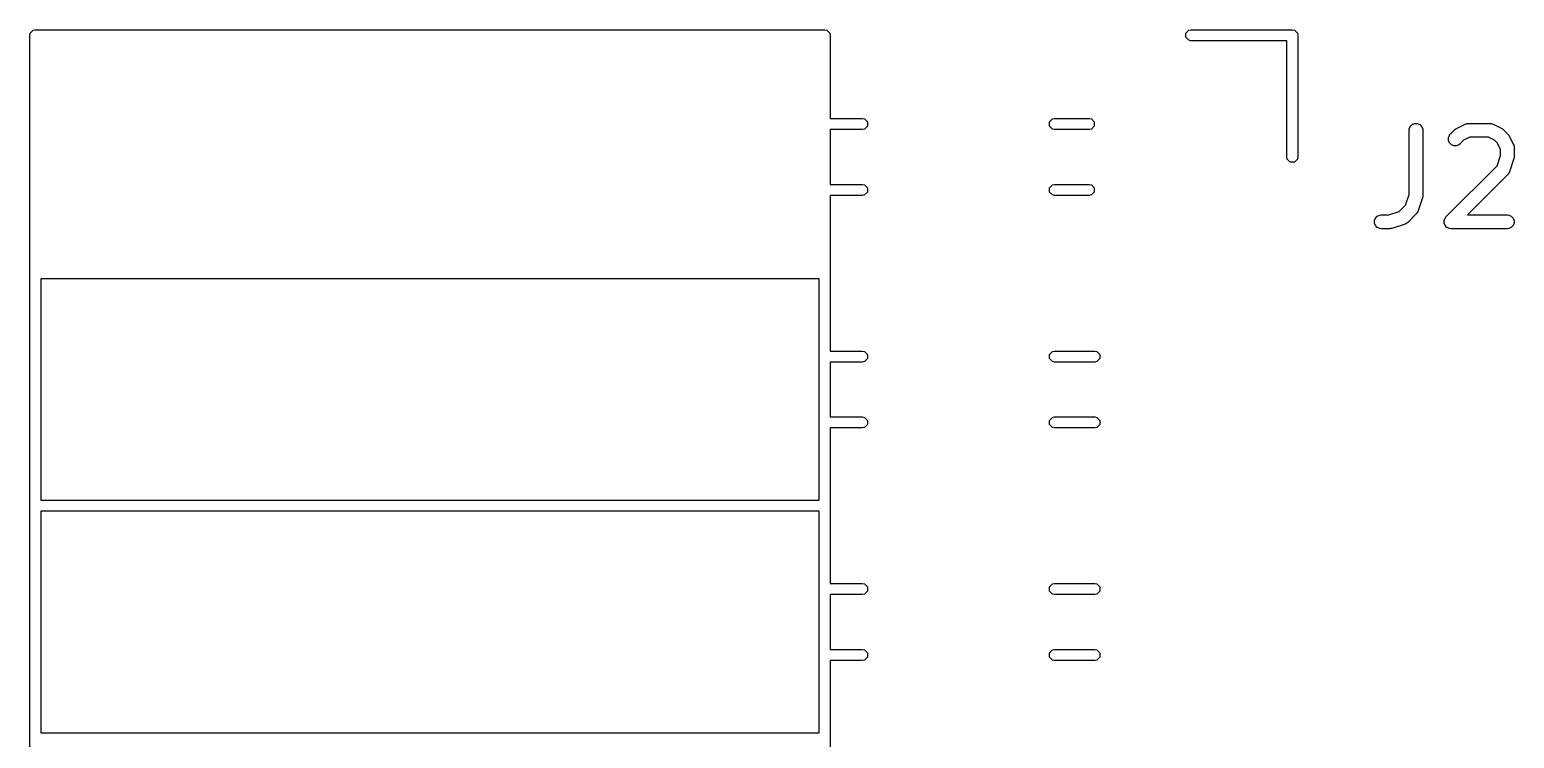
# Model space of a CAD drawing. Extents: x 117.1 to 211, y -138.1 to -43.1.
# Drawn here: x 117.1 to 133.33, y -80.26 to -72.52 of the extents above; entities that cross this region are included whole.
import ezdxf

# ---------------------------------------------------------------- set-up
doc = ezdxf.new("R2010")
doc.units = 0
doc.layers.add('BLACK', color=7, linetype='CONTINUOUS')

msp = doc.modelspace()

# ---------------------------------------------------------------- linework, layer by layer
at = {"layer": 'BLACK', "linetype": 'CONTINUOUS'}
for p, q in [((117.108567, -72.561039), (117.141039, -72.528567)), ((117.141039, -72.528567), (117.164, -72.524)), ((117.164, -72.524), (125.794, -72.524)), ((125.794, -72.524), (125.816961, -72.528567)), ((125.816961, -72.528567), (125.849433, -72.561039)), ((129.738567, -72.561039), (129.771039, -72.528567)), ((129.771039, -72.528567), (129.794, -72.524)), ((129.794, -72.524), (130.904, -72.524)), ((130.904, -72.524), (130.926961, -72.528567)), ((130.926961, -72.528567), (130.959433, -72.561039)), ((117.104, -72.584), (117.108567, -72.561039)), ((117.104, -87.944), (117.104, -72.584)), ((125.849433, -72.561039), (125.854, -72.584)), ((125.854, -72.584), (125.854, -73.494)), ((129.738567, -72.606961), (129.738567, -72.561039)), ((129.771039, -72.639433), (129.738567, -72.606961)), ((129.794, -72.644), (129.771039, -72.639433)), ((130.844, -72.644), (129.794, -72.644)), ((130.844, -73.914), (130.844, -72.644)), ((130.959433, -72.561039), (130.964, -72.584)), ((130.964, -72.584), (130.964, -73.914)), ((125.854, -73.494), (126.204, -73.494)), ((126.204, -73.494), (126.226961, -73.498567)), ((126.226961, -73.498567), (126.259433, -73.531039)), ((128.248567, -73.531039), (128.281039, -73.498567)), ((128.281039, -73.498567), (128.304, -73.494)), ((128.304, -73.494), (128.684, -73.494)), ((128.684, -73.494), (128.706961, -73.498567)), ((128.706961, -73.498567), (128.739433, -73.531039)), ((126.204, -73.614), (125.854, -73.614)), ((125.854, -73.614), (125.854, -74.214)), ((126.226961, -73.609433), (126.204, -73.614)), ((126.259433, -73.576961), (126.226961, -73.609433)), ((126.259433, -73.531039), (126.259433, -73.576961)), ((128.248567, -73.576961), (128.248567, -73.531039)), ((128.281039, -73.609433), (128.248567, -73.576961)), ((128.304, -73.614), (128.281039, -73.609433)), ((128.684, -73.614), (128.304, -73.614)), ((128.706961, -73.609433), (128.684, -73.614)), ((128.739433, -73.576961), (128.706961, -73.609433)), ((128.739433, -73.531039), (128.739433, -73.576961)), ((132.179666, -73.622819), (132.181107, -73.608187)), ((132.179666, -74.324934), (132.179666, -73.622819)), ((132.181107, -73.608187), (132.192306, -73.581151)), ((132.192306, -73.581151), (132.212998, -73.560459)), ((132.212998, -73.560459), (132.240034, -73.54926)), ((132.240034, -73.54926), (132.269298, -73.54926)), ((132.269298, -73.54926), (132.296334, -73.560459)), ((132.296334, -73.560459), (132.317026, -73.581151)), ((132.317026, -73.581151), (132.328225, -73.608187)), ((132.328225, -73.608187), (132.329666, -73.622819)), ((132.329666, -73.622819), (132.329666, -74.337104)), ((132.630205, -73.665024), (132.677824, -73.617405)), ((132.677824, -73.617405), (132.683573, -73.612686)), ((132.683573, -73.612686), (132.684873, -73.611188)), ((132.684873, -73.611188), (132.687132, -73.609766)), ((132.687132, -73.609766), (132.689189, -73.608078)), ((132.689189, -73.608078), (132.691016, -73.60732)), ((132.691016, -73.60732), (132.697316, -73.603356)), ((132.697316, -73.603356), (132.792554, -73.555737)), ((132.792554, -73.555737), (132.806285, -73.550482)), ((132.806285, -73.550482), (132.808974, -73.55029)), ((132.808974, -73.55029), (132.811463, -73.54926)), ((132.811463, -73.54926), (132.826095, -73.547819)), ((132.826095, -73.547819), (133.06419, -73.547819)), ((133.06419, -73.547819), (133.078822, -73.54926)), ((133.078822, -73.54926), (133.081311, -73.550291)), ((133.081311, -73.550291), (133.083999, -73.550482)), ((133.083999, -73.550482), (133.097731, -73.555737)), ((133.097731, -73.555737), (133.192969, -73.603356)), ((133.192969, -73.603356), (133.199268, -73.60732)), ((133.199268, -73.60732), (133.201096, -73.608078)), ((133.201096, -73.608078), (133.203152, -73.609766)), ((133.203152, -73.609766), (133.205412, -73.611188)), ((133.205412, -73.611188), (133.206711, -73.612686)), ((133.206711, -73.612686), (133.212461, -73.617405)), ((133.212461, -73.617405), (133.26008, -73.665024)), ((132.609679, -73.703426), (132.620878, -73.676389)), ((132.609679, -73.732688), (132.609679, -73.703426)), ((132.620878, -73.759725), (132.609679, -73.732688)), ((132.620878, -73.676389), (132.630205, -73.665024)), ((132.64157, -73.780417), (132.620878, -73.759725)), ((132.668607, -73.791616), (132.64157, -73.780417)), ((132.697869, -73.791616), (132.668607, -73.791616)), ((132.724906, -73.780417), (132.697869, -73.791616)), ((132.736271, -73.77109), (132.724906, -73.780417)), ((132.775284, -73.732077), (132.736271, -73.77109)), ((132.8438, -73.697819), (132.775284, -73.732077)), ((133.046485, -73.697819), (132.8438, -73.697819)), ((133.115001, -73.732077), (133.046485, -73.697819)), ((133.145408, -73.762484), (133.115001, -73.732077)), ((133.179666, -73.831), (133.145408, -73.762484)), ((133.26008, -73.665024), (133.264798, -73.670773)), ((133.264798, -73.670773), (133.266297, -73.672073)), ((133.266297, -73.672073), (133.267718, -73.674332)), ((133.267718, -73.674332), (133.269407, -73.676389)), ((133.269407, -73.676389), (133.270164, -73.678216)), ((133.270164, -73.678216), (133.274129, -73.684516)), ((133.274129, -73.684516), (133.321748, -73.779754)), ((133.321748, -73.779754), (133.327003, -73.793485)), ((133.327003, -73.793485), (133.327194, -73.796174)), ((133.327194, -73.796174), (133.328225, -73.798663)), ((133.328225, -73.798663), (133.329666, -73.813295)), ((133.329666, -73.813295), (133.329666, -73.908533)), ((130.848567, -73.936961), (130.844, -73.914)), ((130.881039, -73.969433), (130.848567, -73.936961)), ((130.926961, -73.969433), (130.881039, -73.969433)), ((130.959433, -73.936961), (130.926961, -73.969433)), ((130.964, -73.914), (130.959433, -73.936961)), ((133.141494, -74.010876), (133.179666, -73.896363)), ((133.179666, -73.896363), (133.179666, -73.831)), ((133.325817, -73.932251), (133.278198, -74.075107)), ((133.327466, -73.924995), (133.325817, -73.932251)), ((133.328225, -73.923165), (133.327466, -73.924995)), ((133.328486, -73.920511), (133.328225, -73.923165)), ((133.329077, -73.917914), (133.328486, -73.920511)), ((133.329666, -73.908533), (133.328936, -73.915939)), ((133.328936, -73.915939), (133.329077, -73.917914)), ((132.582586, -74.569786), (133.141494, -74.010876)), ((133.26008, -74.104423), (132.816685, -74.547819)), ((133.269408, -74.093058), (133.26008, -74.104423)), ((133.270439, -74.090567), (133.269408, -74.093058)), ((133.272204, -74.088533), (133.270439, -74.090567)), ((133.278198, -74.075107), (133.272204, -74.088533)), ((125.854, -74.214), (126.204, -74.214)), ((126.204, -74.214), (126.226961, -74.218567)), ((126.226961, -74.218567), (126.259433, -74.251039)), ((126.259433, -74.296961), (126.226961, -74.329433)), ((126.259433, -74.251039), (126.259433, -74.296961)), ((128.248567, -74.251039), (128.281039, -74.218567)), ((128.248567, -74.296961), (128.248567, -74.251039)), ((128.281039, -74.329433), (128.248567, -74.296961)), ((128.281039, -74.218567), (128.304, -74.214)), ((128.304, -74.214), (128.684, -74.214)), ((128.684, -74.214), (128.706961, -74.218567)), ((128.706961, -74.218567), (128.739433, -74.251039)), ((128.739433, -74.296961), (128.706961, -74.329433)), ((128.739433, -74.251039), (128.739433, -74.296961)), ((126.204, -74.334), (125.854, -74.334)), ((125.854, -74.334), (125.854, -76.034)), ((126.226961, -74.329433), (126.204, -74.334)), ((128.304, -74.334), (128.281039, -74.329433)), ((128.684, -74.334), (128.304, -74.334)), ((128.706961, -74.329433), (128.684, -74.334)), ((132.071295, -74.509647), (132.141494, -74.439447)), ((132.141494, -74.439447), (132.179666, -74.324934)), ((132.325817, -74.360822), (132.278198, -74.503678)), ((132.327466, -74.353566), (132.325817, -74.360822)), ((132.328225, -74.351736), (132.327466, -74.353566)), ((132.328486, -74.349082), (132.328225, -74.351736)), ((132.329077, -74.346485), (132.328486, -74.349082)), ((132.329666, -74.337104), (132.328936, -74.34451)), ((132.328936, -74.34451), (132.329077, -74.346485)), ((131.800155, -74.608187), (131.811354, -74.581151)), ((131.800155, -74.637451), (131.800155, -74.608187)), ((131.811354, -74.664487), (131.800155, -74.637451)), ((131.811354, -74.581151), (131.832046, -74.560459)), ((131.832046, -74.560459), (131.859082, -74.54926)), ((131.859082, -74.54926), (131.873714, -74.547819)), ((131.873714, -74.547819), (131.956782, -74.547819)), ((131.956782, -74.547819), (132.071295, -74.509647)), ((132.153477, -74.63756), (132.150986, -74.638591)), ((132.164842, -74.628233), (132.153477, -74.63756)), ((132.260081, -74.532993), (132.164842, -74.628233)), ((132.269408, -74.521628), (132.260081, -74.532993)), ((132.270438, -74.519139), (132.269408, -74.521628)), ((132.272204, -74.517104), (132.270438, -74.519139)), ((132.278198, -74.503678), (132.272204, -74.517104)), ((132.56206, -74.608187), (132.573259, -74.581151)), ((132.56206, -74.637451), (132.56206, -74.608187)), ((132.573259, -74.664487), (132.56206, -74.637451)), ((132.573259, -74.581151), (132.582586, -74.569786)), ((132.816685, -74.547819), (133.254666, -74.547819)), ((133.254666, -74.547819), (133.269298, -74.54926)), ((133.269298, -74.54926), (133.296334, -74.560459)), ((133.296334, -74.560459), (133.317026, -74.581151)), ((133.317026, -74.581151), (133.328225, -74.608187)), ((133.328225, -74.637451), (133.317026, -74.664487)), ((133.328225, -74.608187), (133.328225, -74.637451)), ((131.832046, -74.685179), (131.811354, -74.664487)), ((131.859082, -74.696378), (131.832046, -74.685179)), ((131.873714, -74.697819), (131.859082, -74.696378)), ((131.968952, -74.697819), (131.873714, -74.697819)), ((131.976357, -74.697089), (131.968952, -74.697819)), ((131.978332, -74.69723), (131.976357, -74.697089)), ((131.980929, -74.696639), (131.978332, -74.69723)), ((131.983584, -74.696378), (131.980929, -74.696639)), ((131.985415, -74.695619), (131.983584, -74.696378)), ((131.992669, -74.69397), (131.985415, -74.695619)), ((132.135526, -74.646351), (131.992669, -74.69397)), ((132.148951, -74.640357), (132.135526, -74.646351)), ((132.150986, -74.638591), (132.148951, -74.640357)), ((132.593951, -74.685179), (132.573259, -74.664487)), ((132.620987, -74.696378), (132.593951, -74.685179)), ((132.635619, -74.697819), (132.620987, -74.696378)), ((133.254666, -74.697819), (132.635619, -74.697819)), ((133.269298, -74.696378), (133.254666, -74.697819)), ((133.296334, -74.685179), (133.269298, -74.696378)), ((133.317026, -74.664487), (133.296334, -74.685179)), ((117.224, -75.244), (117.224, -77.664)), ((125.734, -75.244), (117.224, -75.244)), ((125.734, -77.664), (125.734, -75.244)), ((125.854, -76.034), (126.204, -76.034)), ((126.204, -76.034), (126.226961, -76.038567)), ((126.226961, -76.038567), (126.259433, -76.071039)), ((126.259433, -76.071039), (126.259433, -76.116961)), ((128.248567, -76.071039), (128.281039, -76.038567)), ((128.248567, -76.116961), (128.248567, -76.071039)), ((128.281039, -76.038567), (128.304, -76.034)), ((128.304, -76.034), (128.744, -76.034)), ((128.744, -76.034), (128.766961, -76.038567)), ((128.766961, -76.038567), (128.799433, -76.071039)), ((128.799433, -76.071039), (128.799433, -76.116961)), ((126.204, -76.154), (125.854, -76.154)), ((125.854, -76.154), (125.854, -76.754)), ((126.226961, -76.149433), (126.204, -76.154)), ((126.259433, -76.116961), (126.226961, -76.149433)), ((128.281039, -76.149433), (128.248567, -76.116961)), ((128.304, -76.154), (128.281039, -76.149433)), ((128.744, -76.154), (128.304, -76.154)), ((128.766961, -76.149433), (128.744, -76.154)), ((128.799433, -76.116961), (128.766961, -76.149433)), ((125.854, -76.754), (126.204, -76.754)), ((126.204, -76.874), (125.854, -76.874)), ((125.854, -76.874), (125.854, -78.574)), ((126.204, -76.754), (126.226961, -76.758567)), ((126.226961, -76.869433), (126.204, -76.874)), ((126.226961, -76.758567), (126.259433, -76.791039)), ((126.259433, -76.836961), (126.226961, -76.869433)), ((126.259433, -76.791039), (126.259433, -76.836961)), ((128.248567, -76.791039), (128.281039, -76.758567)), ((128.248567, -76.836961), (128.248567, -76.791039)), ((128.281039, -76.869433), (128.248567, -76.836961)), ((128.281039, -76.758567), (128.304, -76.754)), ((128.304, -76.874), (128.281039, -76.869433)), ((128.304, -76.754), (128.744, -76.754)), ((128.744, -76.874), (128.304, -76.874)), ((128.744, -76.754), (128.766961, -76.758567)), ((128.766961, -76.869433), (128.744, -76.874)), ((128.766961, -76.758567), (128.799433, -76.791039)), ((128.799433, -76.836961), (128.766961, -76.869433)), ((128.799433, -76.791039), (128.799433, -76.836961)), ((117.224, -77.664), (125.734, -77.664)), ((117.224, -77.784), (117.224, -80.204)), ((125.734, -77.784), (117.224, -77.784)), ((125.734, -80.204), (125.734, -77.784)), ((125.854, -78.574), (126.204, -78.574)), ((126.204, -78.694), (125.854, -78.694)), ((125.854, -78.694), (125.854, -79.294)), ((126.204, -78.574), (126.226961, -78.578567)), ((126.226961, -78.689433), (126.204, -78.694)), ((126.226961, -78.578567), (126.259433, -78.611039)), ((126.259433, -78.656961), (126.226961, -78.689433)), ((126.259433, -78.611039), (126.259433, -78.656961)), ((128.248567, -78.611039), (128.281039, -78.578567)), ((128.248567, -78.656961), (128.248567, -78.611039)), ((128.281039, -78.689433), (128.248567, -78.656961)), ((128.281039, -78.578567), (128.304, -78.574)), ((128.304, -78.694), (128.281039, -78.689433)), ((128.304, -78.574), (128.744, -78.574)), ((128.744, -78.694), (128.304, -78.694)), ((128.744, -78.574), (128.766961, -78.578567)), ((128.766961, -78.689433), (128.744, -78.694)), ((128.766961, -78.578567), (128.799433, -78.611039)), ((128.799433, -78.656961), (128.766961, -78.689433)), ((128.799433, -78.611039), (128.799433, -78.656961)), ((125.854, -79.294), (126.204, -79.294)), ((126.204, -79.294), (126.226961, -79.298567)), ((126.226961, -79.298567), (126.259433, -79.331039)), ((126.259433, -79.331039), (126.259433, -79.376961)), ((128.248567, -79.331039), (128.281039, -79.298567)), ((128.248567, -79.376961), (128.248567, -79.331039)), ((128.281039, -79.298567), (128.304, -79.294)), ((128.304, -79.294), (128.744, -79.294)), ((128.744, -79.294), (128.766961, -79.298567)), ((128.766961, -79.298567), (128.799433, -79.331039)), ((128.799433, -79.331039), (128.799433, -79.376961)), ((126.204, -79.414), (125.854, -79.414)), ((125.854, -79.414), (125.854, -81.114)), ((126.226961, -79.409433), (126.204, -79.414)), ((126.259433, -79.376961), (126.226961, -79.409433)), ((128.281039, -79.409433), (128.248567, -79.376961)), ((128.304, -79.414), (128.281039, -79.409433)), ((128.744, -79.414), (128.304, -79.414)), ((128.766961, -79.409433), (128.744, -79.414)), ((128.799433, -79.376961), (128.766961, -79.409433)), ((117.224, -80.204), (125.734, -80.204))]:
    msp.add_line(p, q, dxfattribs=at)

doc.saveas('drawing.dxf')
